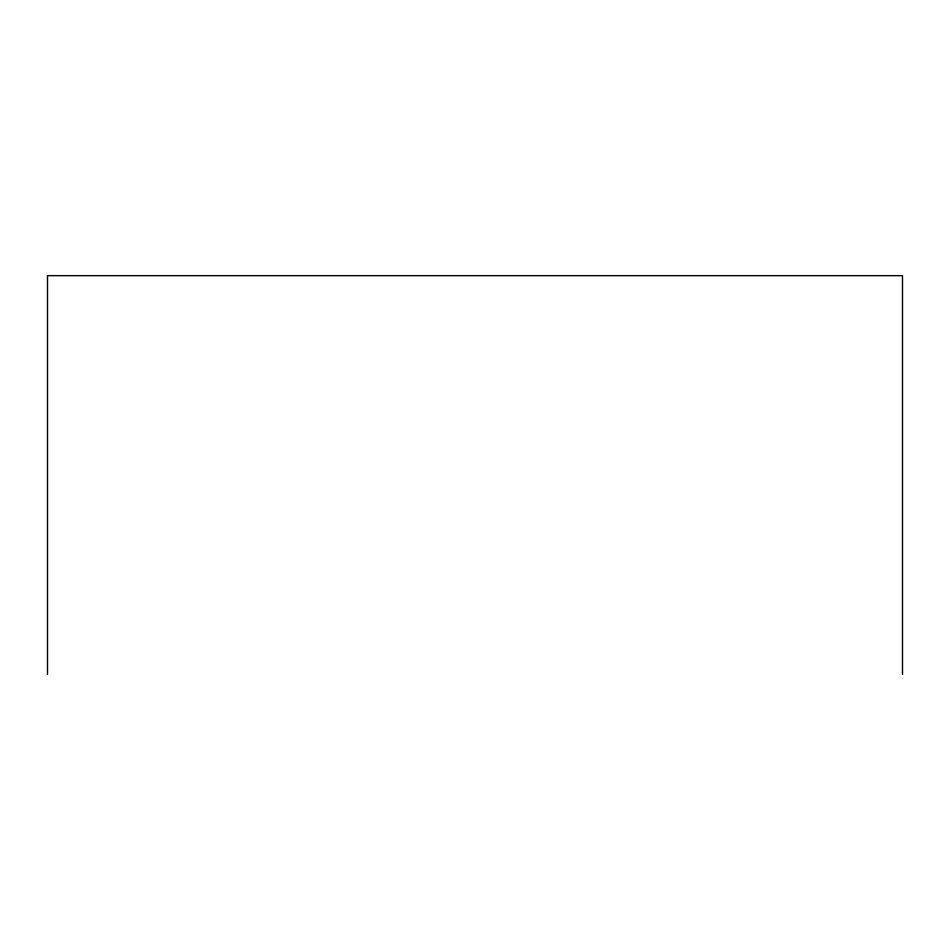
<?xml version="1.0" encoding="UTF-8"?>
<svg xmlns="http://www.w3.org/2000/svg" width="950" height="950" viewBox="0 0 950 950"><rect width="100%" height="100%" fill="white"/><g stroke="black" fill="none" stroke-linecap="round" stroke-linejoin="round"><path stroke-width="1.43" d="M902.5 674.346L902.5 275.654L47.5 275.654L47.5 674.346"/></g></svg>
